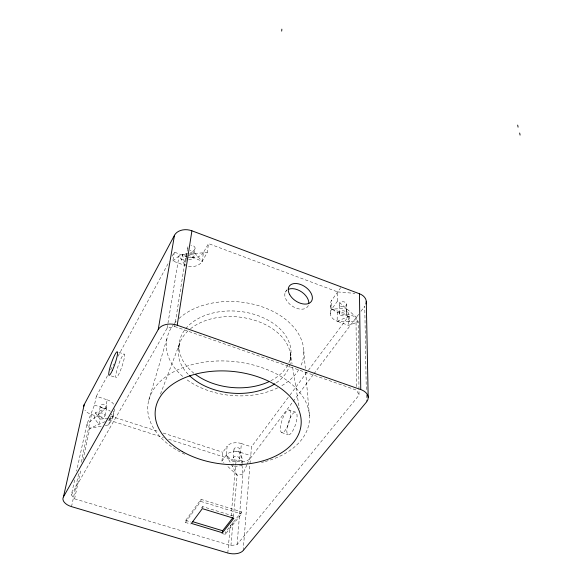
<?xml version="1.0" encoding="UTF-8"?>
<svg xmlns="http://www.w3.org/2000/svg" width="583" height="583" viewBox="0 0 583 583"><rect width="100%" height="100%" fill="white"/><g stroke="black" fill="none" stroke-linecap="round" stroke-linejoin="round"><path stroke-width="0.44" stroke-dasharray="2.92 2.19" d="M339.35 313.443L339.401 304.413M188.506 266.416A13.19 9.707 9 0 0 202.184 261.395L203.438 252.49L208.488 243.599L337.688 291.923L337.623 300.945L355.994 316.926L358.166 321.896L348.547 325.387L337.163 321.218L337.236 312.189A12.578 8.964 0.1 0 1 331.793 300.15L340.756 287.638M74.668 479.926L71.381 494.916L74.58 498.837L230.919 545.571L237.077 544.573L359.033 395.179L358.166 321.896L337.163 321.218A12.688 8.964 0.2 0 1 331.676 309.172L331.793 300.15M330.313 313.712L330.437 304.69M290.677 359.981L290.953 354.347M247.221 464.039L250.777 455.68L251.47 446.84L289.423 395.813M243.191 550.541L249.925 464.564M249.998 463.66L250.42 458.231L292.542 402.219M221.7 533.379L225.162 534.422L241.391 513.915L241.559 511.867L201.033 499.369L185.664 520.415L185.409 522.441L190.59 524M242.164 463.638L242.47 460.067L240.597 452.386L241.362 443.546L251.47 446.84M237.077 544.573L242.951 474.059L240.597 452.386A10.873 6.646 5 0 0 226.27 455.09L221.941 461.08L223.923 462.909M230.919 545.571L232.989 522.091M233.462 516.669L237.121 475.123L231.16 464.119M239.307 458.748A3.104 1.902 5 0 0 235.109 456.46A3.104 1.902 5 0 0 234.308 459.674A3.104 1.902 5 0 0 239.307 458.748L240.079 449.923A3.083 1.902 5 0 0 235.918 447.635A3.083 1.902 5 0 0 235.117 450.856A3.083 1.902 5 0 0 240.079 449.923M227.8 553.012L230.314 525.021M231.123 515.991L236.079 460.905A10.953 6.719 4.9 0 0 250.42 458.231M225.162 534.422L225.351 532.396L241.559 511.867M233.178 457.852L233.994 449.027M241.362 443.546A10.793 6.661 5 0 0 227.137 446.265L226.27 455.09L233.28 461.772L232.792 467.129L242.011 465.423M221.941 461.08L222.837 452.27L227.137 446.265M202.403 507.961L202.556 506.591L234.016 516.239M185.409 522.441L200.792 501.416L201.033 499.369M187.719 254.924L202.184 261.395L207.271 252.497L208.488 243.599M188.652 259.399A3.768 2.769 9 0 0 193.76 257.504L195.094 248.613A3.738 2.769 9.1 0 0 190.874 245.224M178.369 349.057L179.214 343.46M193.432 251.703L192.616 257.11L181.539 259.85L182.413 254.443L193.432 251.703L202.184 261.395M186.32 256.323L187.719 247.432M174.339 252.14L172.83 261.024L185.219 265.564L186.611 256.666L174.339 252.14L172.174 256.141M71.381 494.916L167.132 328.236L174.674 326.509L186.094 254.195L188.739 253.977M167.132 328.236L179.025 255.952L186.094 254.195M105.319 425.517L108.773 424.883L112.439 418.47L114.006 410.541M113.015 416.714L114.581 408.785M108.773 424.883L110.53 416.094L111.747 413.952M105.02 415.526L106.827 406.723M82.946 460.067L89.797 428.352L86.838 424.38L105.392 408.639L107.214 399.829L96.341 396.28L94.439 405.09L86.838 424.38L76.599 471.115M95.401 412.742L99.999 419.046L98.877 424.388L94.257 418.091L95.401 412.742L105.392 408.639A11.332 7.054 10.3 0 1 110.26 411.234M98.614 414.579L100.473 405.775M74.58 498.837L81.044 468.878M71.52 506.634L79.018 472.084M81.132 462.334L91.516 414.498A11.463 7.171 10.6 0 1 84.943 410.177M148.709 400.455L167.314 337.229M160.463 394.13L180.315 341.718M246.864 464.87L242.951 474.059L237.121 475.123L227.224 465.963M96.341 396.28L108.044 374.658M110.639 369.855L113.678 364.251M118.006 356.242L169.143 261.752M285.335 292.17L287.302 289.219M356.679 386.595L355.994 316.926L331.676 309.172L337.623 300.945M201.521 507.997L202.556 506.591M289.962 395.085L307.853 371.028M308.4 370.3L348.517 316.35L337.236 312.189M293.089 401.498L313.333 374.585M313.88 373.856L358.742 314.208M360.928 311.3L364.754 306.206L366.306 391.157M172.83 261.024L179.025 255.952L185.219 265.564M105.261 421.604L89.797 428.352L101.872 426.144M108.445 420.212L112.439 418.47A11.332 7.054 10.3 0 0 111.885 412.961M337.163 321.218L349.654 316.132L346.2 308.312L331.676 309.172M233.28 461.772L242.47 460.067M189.621 253.911L207.271 252.497M99.999 419.046L107.993 418.674M108.883 418.63L112.439 418.47M337.688 291.923L354.93 293.38M185.664 520.415L190.838 521.974M200.792 501.416L241.391 513.915M110.53 416.094L158.911 431.675M163.233 433.067L222.837 452.27M91.516 414.498L105.37 418.944M108.832 420.051L163.364 437.563M168.56 439.232L236.079 460.905M94.439 405.09L105.392 408.639M240.597 452.386L250.777 455.68M111.309 375.969L115.988 377.529M281.582 432.528L288.009 434.663M118.866 352.314L124.31 354.151A12.425 1.887 -70.9 0 1 119.486 372.683A12.425 1.887 -70.9 0 1 116.702 370.722A12.425 1.887 -70.9 0 1 124.31 354.151M289.416 410.068A11.915 3.658 -71.8 0 1 286.442 428.396A11.915 3.658 -71.8 0 1 280.736 425.495A11.915 3.658 -71.8 0 1 289.416 410.068L295.821 412.239A11.893 3.724 -71.8 0 1 292.921 430.56A11.893 3.724 -71.8 0 1 287.106 427.616A11.893 3.724 -71.8 0 1 295.821 412.239M174.674 326.509L356.716 390.209L359.033 395.179M226.27 455.09L230.751 463.368M182.413 254.443L185 264.704M290.166 352.424L292.061 363.974M292.644 367.53L299.349 408.413M303.772 350.529L305.332 368.456M305.645 372.041L309.456 415.956M366.372 394.771L366.503 402.008M349.654 316.132L349.676 321.627L346.2 313.8L346.2 308.312M348.517 316.35L348.547 325.387M346.579 304.195L346.586 313.224M203.438 252.49A13.074 9.692 9.1 0 1 187.405 256.935M107.214 399.829A11.252 7.069 10.4 0 1 113.649 404.15M195.094 248.606A3.738 2.769 9.1 0 1 190.029 250.508M187.996 248.875A3.738 2.769 9.1 0 1 187.952 246.74M189.504 254.108A3.768 2.769 9 0 1 193.76 257.504M186.604 257.766A3.768 2.769 9 0 1 186.56 255.631M308.341 305.528A13.351 8.505 34.2 0 1 291.813 305.805A13.351 8.505 34.2 0 1 286.668 290.392M184.716 454.252A81.11 51.829 5.5 0 1 169.485 374.264A81.11 51.829 5.5 0 1 293.38 385.647A81.11 51.829 5.5 0 1 264.886 461.619M264.033 461.838A81.11 51.829 5.5 0 1 261.461 462.457M289.94 364.419A56.42 38.223 5.6 0 1 276.342 382.812M188.12 374.264A56.42 38.223 5.6 0 1 188.477 330.481M190.51 328.746A56.42 38.223 5.6 0 1 257.03 321.073A56.42 38.223 5.6 0 1 290.115 363.69M179.032 318.478A68.918 46.953 5.6 0 1 266.183 308.327A68.918 46.953 5.6 0 1 300.296 366.977M298.758 369.746A68.918 46.953 5.6 0 1 281.276 385.961M277.719 387.841A68.918 46.953 5.6 0 1 185.839 378.943M182.69 376.407A68.918 46.953 5.6 0 1 173.698 324.265M174.222 323.594A68.918 46.953 5.6 0 1 176.489 320.978M185.751 328.608A56.136 38.238 5.6 0 1 256.374 315.06A56.136 38.238 5.6 0 1 288.731 363.071M287.711 365.147A56.136 38.238 5.6 0 1 270.898 380.706M193.92 373.244A56.136 38.238 5.6 0 1 185.226 329.257M340.559 306.184A3.593 2.558 0.1 0 0 346.499 304.865A3.593 2.558 0.1 0 0 341.915 301.856A3.593 2.558 0.1 0 0 340.559 306.184M101.26 407.335A3.214 2.019 10.4 0 0 106.667 407.225A3.214 2.019 10.4 0 0 103.023 404.179A3.214 2.019 10.4 0 0 101.26 407.335M340.516 315.206A3.622 2.558 0.2 0 0 346.506 313.894A3.622 2.558 0.2 0 0 341.886 310.885A3.622 2.558 0.2 0 0 340.516 315.206M99.409 416.131A3.236 2.019 10.3 0 0 104.86 416.029A3.236 2.019 10.3 0 0 101.18 412.983A3.236 2.019 10.3 0 0 99.409 416.131"/><path stroke-width="0.87" d="M281.691 31.118L281.851 29.15M222.444 532.767L233.834 518.287L202.33 508.638L191.399 523.403L222.444 532.767L222.64 530.734L232.93 517.624M359.463 293.759L360.746 389.561A14.05 9.153 0.3 0 1 366.503 402.008L243.191 550.541A11.791 6.522 4.8 0 1 227.8 553.012L71.52 506.634A12.374 6.996 9.9 0 1 63.452 496.869L158.212 329.577A14.713 10.064 8.7 0 1 177.21 325.227L191.909 230.81L359.463 293.759A12.884 9.19 -0.5 0 1 365.949 303.962M158.212 329.577L174.492 235.248A13.438 10.02 9.5 0 1 191.909 230.81M63.452 496.869L84.236 404.573L174.492 235.248M192.507 521.632L222.64 530.734M177.21 325.227L360.746 389.561M519.672 133.011L520.08 135.103M517.675 125.09L518.083 127.174M366.292 301.579L368.179 397.402M83.704 406.373A11.463 7.171 10.6 0 1 84.236 404.573M288.68 289.19A13.351 8.505 34.2 0 1 301.797 292.032A13.351 8.505 34.2 0 1 308.83 303.269M274.87 383.811A56.42 38.223 5.6 0 1 189.373 375.525M268.799 381.734A56.136 38.238 5.6 0 1 195.779 374.658M112.41 370.322A12.447 1.807 -70.8 0 0 117.314 351.782A12.447 1.807 -70.8 0 0 109.757 368.405A12.447 1.807 -70.8 0 0 112.41 370.322M289.7 294.67A13.416 8.49 34.2 0 0 310.615 302.256A13.416 8.49 34.2 0 0 300.588 284.468A13.416 8.49 34.2 0 0 289.7 294.67M182.173 451.461A73.239 46.589 5.5 0 0 300.303 429.256A73.239 46.589 5.5 0 0 202.017 372.683A73.239 46.589 5.5 0 0 182.173 451.461"/></g></svg>
